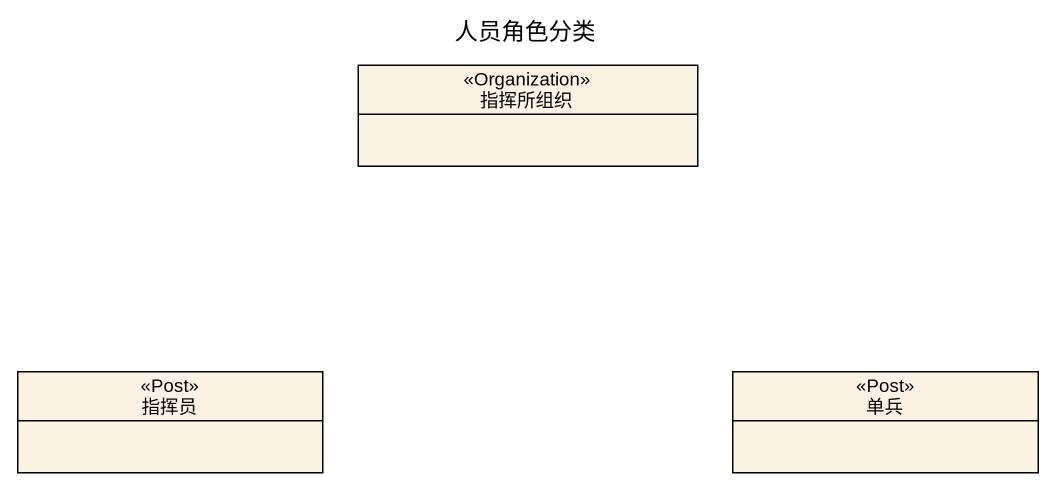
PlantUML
@startuml
title 人员角色分类
hide circle
hide empty members
class 指挥所组织 <<Organization>>
class 指挥员 <<Post>>
class 单兵 <<Post>>
@enduml
